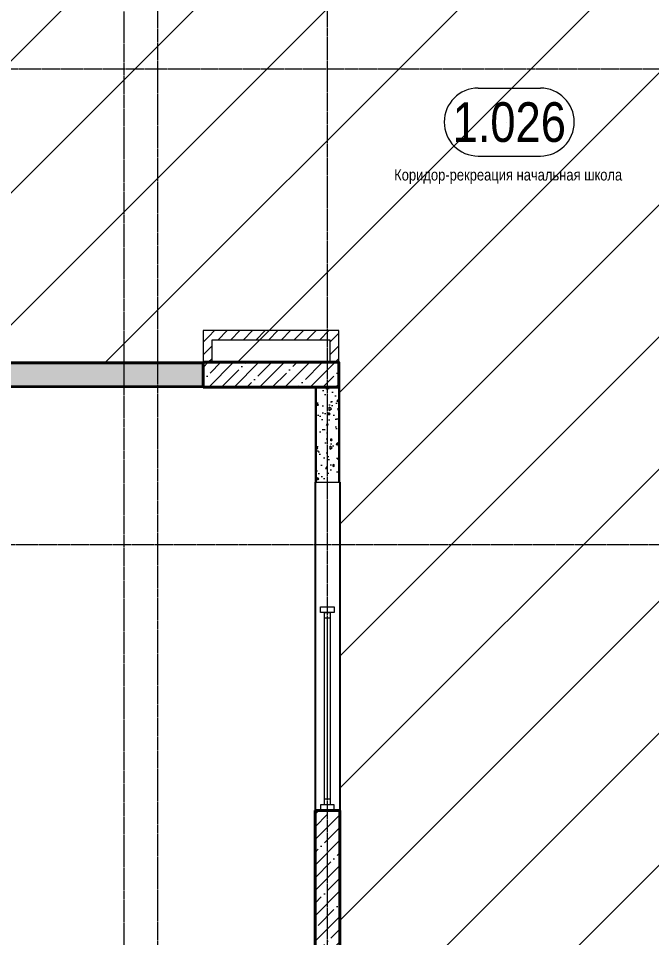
# Model space of a CAD drawing. Header units: millimetres. Extents: x -24360 to 609566, y -391049 to 148426.
# Drawn here: x 514121 to 519721, y -125277 to -117152 of the extents above; entities that cross this region are included whole.
import ezdxf
from ezdxf.enums import TextEntityAlignment as Align

# ---------------------------------------------------------------- set-up
doc = ezdxf.new("R2010")
doc.units = ezdxf.units.MM
doc.linetypes.add('CENTER2', pattern=[28.575, 19.05, -3.175, 3.175, -3.175])
doc.linetypes.add('HIDDEN2', pattern=[4.7625, 3.175, -1.5875])
doc.layers.get('Defpoints').update_dxf_attribs({"color": 140})
for name, color, linetype, lineweight in [('АР_Area', 5, 'Continuous', 5), ('АР_Колонны', 70, 'Continuous', 30), ('АР_Окна', 4, 'Continuous', 5), ('АР_Стены ЖБ', 7, 'Continuous', 30), ('АР_Стены ПЕНОблок', 52, 'Continuous', 20), ('АР_Тонкая', 254, 'Continuous', 5), ('АР_Штриховка', 8, 'Continuous', 0), ('Потолок штриховка', 200, 'Continuous', 15)]:
    doc.layers.add(name, color=color, linetype=linetype, lineweight=lineweight)
for name, color, linetype, lineweight, true_color in [('АР_Оси_РД_100', 7, 'Continuous', 0, 0x525252), ('РД_Витраж_вн', 7, 'Continuous', 25, 0x148aff), ('РД_проем_инж перемыч_фахверк', 7, 'Continuous', 18, 0xff1f1f)]:
    doc.layers.add(name, color=color, linetype=linetype, lineweight=lineweight, true_color=true_color)
doc.layers.add('РД_Проем', color=230, linetype='Continuous', lineweight=0, plot=False)
doc.styles.add('style1', font='ARIALN.TTF')

# ---------------------------------------------------------------- blocks, each defined once
blk = doc.blocks.new('MOK-МаркаПом_овал_ареал')
for p, q in [((-2.75, 3), (2.75, 3)), ((-2.75, -3), (2.75, -3))]:
    blk.add_line(p, q)
for centre, radius, start, end in [((-2.75, 0), 3, 90, 270), ((2.75, 0), 3, 270, 90), ((-3.75, 0), 3.5, 0, 0.00095)]:
    blk.add_arc(centre, radius, start, end)
at = {"color": 0, "style": 'style1'}
blk.add_attdef('АР-ПОМЕЩЕНИЕ:НОМЕР', text='', height=3.5, dxfattribs=at).set_placement((0, 0), align=Align.MIDDLE)

msp = doc.modelspace()

# ---------------------------------------------------------------- hatches: boundary and pattern name
at = {"layer": 'АР_Штриховка', "linetype": 'Continuous', "lineweight": 0, "ltscale": 0.5, "true_color": 0x000000}
h = msp.add_hatch(dxfattribs=at)
h.set_pattern_fill('ANSI31', color=18, scale=25, angle=-360, style=0)
h.set_pattern_definition([(45, (509053.93, -143101.69), (-56.1266, 56.1266), [])])
h.paths.add_polyline_path([(515833.932, -119991.687), (515753.932, -119911.687), (515753.932, -120191.687), (515833.932, -120191.687)], flags=0)
h = msp.add_hatch(dxfattribs=at)
h.set_pattern_fill('ANSI31', color=18, scale=25, style=0)
h.set_pattern_definition([(45, (509053.93, -143101.69), (-56.1266, 56.1266), [])])
h.paths.add_polyline_path([(516874.495, -119991.687), (516954.495, -119911.687), (515753.932, -119911.687), (515833.932, -119991.687)], flags=0)
h = msp.add_hatch(dxfattribs=at)
h.set_pattern_fill('ANSI31', color=18, scale=25, style=0)
h.set_pattern_definition([(45, (509053.93, -143101.69), (-56.1266, 56.1266), [])])
h.paths.add_polyline_path([(516874.495, -120191.687), (516954.495, -120191.687), (516954.495, -119911.687), (516874.495, -119991.687)], flags=0)
at = {"layer": 'АР_Штриховка', "linetype": 'Continuous', "lineweight": 0, "true_color": 0x000000}
h = msp.add_hatch(dxfattribs=at)
h.set_pattern_fill('AR-CONC', color=18, angle=45, style=0)
h.set_pattern_definition([(95, (509053.93, -143101.69), (140.09465, 117.5534), [19.05, -209.55]), (40, (509053.93, -143101.69), (-160.0185, 110.1767), [15.24, -167.6406]), (145.45144, (509065.6, -143091.89), (-19.9238, 227.7301), [16.19, -178.0902]), (91.1842, (509018.01, -143065.77), (221.4102, 161.9534), [28.575, -314.325]), (141.6356, (509036.46, -143052.27), (-7.0866, 342.8268), [24.285, -267.1356]), (36.1842, (509018, -143065.77), (-7.0866, 342.8268), [22.86, -251.4597]), (66, (509044.95, -143056.79), (179.52, 34.89515), [19.05, -209.55]), (11, (509044.95, -143056.79), (-86.54, 173.9412), [15.24, -167.64]), (116.45144, (509059.91, -143053.88), (92.98, 208.8363), [16.19, -178.09]), (82.5, (509053.93, -143101.69), (-57.60547, 61.97341), [0, -165.608, 0, -170.18, 0, -168.275]), (52.5, (509053.93, -143101.69), (-23.58973, 118.087), [0, -97.028, 0, -161.798, 0, -64.135]), (12.5, (509013.88, -143141.74), (99.92786, 91.8262), [0, -63.5, 0, -198.12, 0, -262.89]), (2.5, (508995.92, -143159.7), (86.7639, 122.7224), [0, -82.55, 0, -131.572, 0, -186.69])])
h.paths.add_polyline_path([(509173.932, -120201.687), (509173.932, -120401.687), (515753.932, -120401.687), (515753.932, -120201.687)], flags=0)
at = {"layer": 'АР_Штриховка', "linetype": 'Continuous', "lineweight": 5, "true_color": 0x000000}
h = msp.add_hatch(dxfattribs=at)
h.set_pattern_fill('ANSI35', color=18, scale=25, style=0)
h.set_pattern_definition([(45, (509053.93, -143101.69), (-112.2532, 112.2532), []), (45, (509166.19, -143101.69), (-112.2532, 112.2532), [198.4375, -39.6875, 0, -39.6875])])
h.paths.add_polyline_path([(516953.932, -120411.687), (516953.932, -120191.687), (515753.932, -120191.687), (515753.932, -120411.687)], flags=0)
at = {"layer": 'АР_Штриховка', "linetype": 'Continuous', "lineweight": 0, "true_color": 0x000000}
h = msp.add_hatch(dxfattribs=at)
h.set_pattern_fill('AR-CONC', color=18, angle=45, style=0)
h.set_pattern_definition([(95, (509053.93, -143101.69), (140.09465, 117.5534), [19.05, -209.55]), (40, (509053.93, -143101.69), (-160.0185, 110.1767), [15.24, -167.6406]), (145.45144, (509065.6, -143091.89), (-19.9238, 227.7301), [16.19, -178.0902]), (91.1842, (509018.01, -143065.77), (221.4102, 161.9534), [28.575, -314.325]), (141.6356, (509036.46, -143052.27), (-7.0866, 342.8268), [24.285, -267.1356]), (36.1842, (509018, -143065.77), (-7.0866, 342.8268), [22.86, -251.4597]), (66, (509044.95, -143056.79), (179.52, 34.89515), [19.05, -209.55]), (11, (509044.95, -143056.79), (-86.5399, 173.9412), [15.24, -167.64]), (116.45145, (509059.91, -143053.88), (92.98, 208.8363), [16.19, -178.09]), (82.5, (509053.93, -143101.69), (-57.60547, 61.97341), [0, -165.608, 0, -170.18, 0, -168.275]), (52.5, (509053.93, -143101.69), (-23.58973, 118.087), [0, -97.028, 0, -161.798, 0, -64.135]), (12.5, (509013.88, -143141.74), (99.92786, 91.8262), [0, -63.5, 0, -198.12, 0, -262.89]), (2.5, (508995.92, -143159.7), (86.7639, 122.7224), [0, -82.55, 0, -131.572, 0, -186.69])])
h.paths.add_polyline_path([(516753.932, -121251.687), (516953.932, -121251.687), (516953.932, -120411.687), (516753.932, -120411.687)], flags=0)
at = {"layer": 'АР_Штриховка', "linetype": 'Continuous', "lineweight": 5, "true_color": 0x000000}
h = msp.add_hatch(dxfattribs=at)
h.set_pattern_fill('ANSI35', color=18, scale=25, style=0)
h.set_pattern_definition([(45, (509053.93, -143101.69), (-112.2532, 112.2532), []), (45, (509166.19, -143101.69), (-112.2532, 112.2532), [198.4375, -39.6875, 0, -39.6875])])
h.paths.add_polyline_path([(516963.932, -124151.687), (516743.932, -124151.687), (516743.932, -125351.687), (516963.932, -125351.687)], flags=0)
at = {"layer": 'Потолок штриховка'}
h = msp.add_hatch(dxfattribs=at)
h.set_pattern_fill('ANSI31', color=256, scale=260)
h.paths.add_polyline_path([(516953.932, -116511.687), (516963.932, -106921.687), (517683.935, -106921.685), (517693.932, -104421.687), (520673.939, -104421.694), (520673.933, -107021.687), (521243.932, -107021.687), (521243.932, -109181.176), (520373.899, -109181.31), (520373.899, -117701.687), (529253.932, -117701.684), (529253.932, -116801.687), (535853.932, -116851.687), (535853.932, -117101.687), (536553.932, -117101.687), (536553.932, -121401.687), (535853.932, -121401.687), (535853.932, -121691.687), (521253.932, -121691.687), (521243.932, -129481.687), (516853.932, -129481.687), (516963.932, -129481.687), (516963.932, -120191.687), (509173.932, -120191.687), (509173.932, -116511.692)])

# ---------------------------------------------------------------- linework, layer by layer
at = {"layer": 'АР_Колонны', "color": 18, "linetype": 'HIDDEN2', "lineweight": 25, "true_color": 0x000000}
for p, q in [((515753.932, -120191.687), (516953.932, -120191.687)), ((515753.932, -120411.687), (515753.932, -120191.687)), ((516953.932, -120191.687), (516953.932, -120411.687)), ((516953.932, -120411.687), (515753.932, -120411.687)), ((516743.932, -124151.687), (516963.932, -124151.687)), ((516743.932, -125351.687), (516743.932, -124151.687)), ((516963.932, -124151.687), (516963.932, -125351.687))]:
    msp.add_line(p, q, dxfattribs=at)
at = {"layer": 'АР_Колонны', "color": 18, "linetype": 'Continuous', "lineweight": 30, "true_color": 0x000000}
for p, q in [((515753.932, -120191.687), (515753.932, -120411.687)), ((516953.932, -120191.687), (515753.932, -120191.687)), ((516953.932, -120411.687), (516953.932, -120191.687)), ((515753.932, -120411.687), (516953.932, -120411.687)), ((516743.932, -124151.687), (516743.932, -125351.687)), ((516963.932, -124151.687), (516743.932, -124151.687)), ((516963.932, -125351.687), (516963.932, -124151.687))]:
    msp.add_line(p, q, dxfattribs=at)
at = {"layer": 'АР_Окна', "color": 18, "linetype": 'Continuous', "lineweight": 5, "true_color": 0x000000}
for p, q in [((516743.932, -124151.687), (516743.932, -122351.687)), ((516963.932, -124151.687), (516963.932, -122351.687)), ((516878.932, -122451.687), (516828.932, -122451.687)), ((516853.932, -124051.687), (516853.932, -122451.687)), ((516878.932, -124051.687), (516828.932, -124051.687))]:
    msp.add_line(p, q, dxfattribs=at)
for points in [[(516793.932, -122401.687), (516793.932, -122351.687), (516913.932, -122351.687), (516913.932, -122401.687)], [(516878.932, -124101.687), (516828.932, -124101.687), (516828.932, -122401.687), (516878.932, -122401.687)], [(516793.932, -124101.687), (516793.932, -124151.687), (516913.932, -124151.687), (516913.932, -124101.687)]]:
    msp.add_lwpolyline(points, close=True, dxfattribs=at)
at = {"layer": 'АР_Оси_РД_100', "linetype": 'CENTER2'}
msp.add_line((503098.975, -121801.687), (538608.933, -121801.687), dxfattribs=at)
for points in [[(516853.933, -133315.052), (516853.933, -98701.687)], [(515053.933, -100201.687), (515053.933, -133354.611)], [(515353.933, -133355.882), (515353.933, -100201.687)], [(538608.933, -117601.687), (503098.975, -117601.687)]]:
    msp.add_lwpolyline(points, dxfattribs=at)
at = {"layer": 'АР_Стены ЖБ', "color": 18, "linetype": 'Continuous', "lineweight": 40, "true_color": 0x000000}
for p, q in [((516953.932, -120191.687), (515753.932, -120191.687)), ((515753.932, -120191.687), (515753.932, -120411.687)), ((516953.932, -120411.687), (516953.932, -120191.687)), ((515753.932, -120411.687), (516953.932, -120411.687)), ((516963.932, -124151.687), (516743.932, -124151.687)), ((516743.932, -124151.687), (516743.932, -125351.687)), ((516963.932, -125351.687), (516963.932, -124151.687))]:
    msp.add_line(p, q, dxfattribs=at)
at = {"layer": 'АР_Стены ПЕНОблок', "color": 18, "linetype": 'Continuous', "lineweight": 20, "true_color": 0x000000}
for p, q in [((515753.932, -119911.687), (515753.932, -120191.687)), ((516954.495, -119911.687), (515753.932, -119911.687)), ((516954.495, -120191.687), (516954.495, -119911.687)), ((515833.932, -120191.687), (515833.932, -119991.687)), ((515833.932, -119991.687), (516874.495, -119991.687)), ((516874.495, -119991.687), (516874.495, -120191.687)), ((515753.932, -120201.687), (509173.932, -120201.687)), ((515753.932, -120191.687), (515833.932, -120191.687)), ((515753.932, -120401.687), (515753.932, -120201.687)), ((516874.495, -120191.687), (516954.495, -120191.687)), ((509173.932, -120401.687), (515753.932, -120401.687)), ((516953.932, -120411.687), (516753.932, -120411.687)), ((516753.932, -120411.687), (516753.932, -121251.687)), ((516953.932, -121251.687), (516953.932, -120411.687)), ((516753.932, -121251.687), (516953.932, -121251.687))]:
    msp.add_line(p, q, dxfattribs=at)
at = {"layer": 'АР_Тонкая', "color": 18, "linetype": 'Continuous', "lineweight": 0, "true_color": 0x000000}
for p, q in [((515753.932, -120191.687), (509173.932, -120191.687)), ((509173.932, -120201.687), (515753.932, -120201.687)), ((515753.932, -120201.687), (515753.932, -120191.687)), ((515753.932, -120401.687), (509173.932, -120401.687)), ((509173.932, -120411.687), (515753.932, -120411.687)), ((515753.932, -120411.687), (515753.932, -120401.687)), ((516753.932, -120411.687), (516743.932, -120411.687)), ((516743.932, -120411.687), (516743.932, -121251.687)), ((516753.932, -121251.687), (516753.932, -120411.687)), ((516963.932, -120411.687), (516953.932, -120411.687)), ((516953.932, -120411.687), (516953.932, -121251.687)), ((516963.932, -121251.687), (516963.932, -120411.687)), ((516743.932, -121251.687), (516753.932, -121251.687)), ((516953.932, -121251.687), (516963.932, -121251.687))]:
    msp.add_line(p, q, dxfattribs=at)
at = {"layer": 'Потолок штриховка'}
msp.add_lwpolyline([(521243.932, -129481.687), (516853.932, -129481.687), (516963.932, -129481.687), (516963.932, -120191.687), (509173.932, -120191.687), (509173.932, -116511.692), (516953.932, -116511.687), (516963.932, -106921.687), (517683.935, -106921.685), (517693.932, -104421.687), (520673.939, -104421.694)], dxfattribs=at)
at = {"layer": 'РД_Витраж_вн', "color": 18, "linetype": 'Continuous', "lineweight": 25, "true_color": 0x000000}
for p, q in [((516743.932, -121251.687), (516743.932, -124151.687)), ((516963.932, -121251.687), (516963.932, -124151.687))]:
    msp.add_line(p, q, dxfattribs=at)
at = {"layer": 'РД_Проем', "color": 18, "linetype": 'Continuous', "lineweight": 0, "true_color": 0x000000}
for p, q in [((516743.932, -121251.687), (516743.932, -124151.687)), ((516963.932, -121251.687), (516963.932, -124151.687))]:
    msp.add_line(p, q, dxfattribs=at)
at = {"layer": 'РД_проем_инж перемыч_фахверк', "color": 18, "linetype": 'Continuous', "lineweight": 18, "true_color": 0x000000}
for p, q in [((516743.932, -121251.687), (516743.932, -124151.687)), ((516963.932, -121251.687), (516963.932, -124151.687))]:
    msp.add_line(p, q, dxfattribs=at)

# ---------------------------------------------------------------- block references
at = {"layer": 'АР_Area', "color": 18, "linetype": 'Continuous', "lineweight": 5, "true_color": 0x000000}
ref = msp.add_blockref('MOK-МаркаПом_овал_ареал', (518461.629, -118068.248), dxfattribs=dict(at, xscale=100, yscale=100, zscale=100))
ref.add_attrib('АР-ПОМЕЩЕНИЕ:НОМЕР', '1.026', dxfattribs={"layer": '0', "color": 0, "height": 350, "style": 'style1'}).set_placement((518461.629, -118068.248), align=Align.MIDDLE)
ref.add_attrib('АР-ПОМЕЩЕНИЕ:НАИМЕНОВАНИЕ', 'Коридор-рекреация начальная школа', dxfattribs={"layer": 'Defpoints', "color": 2, "height": 100, "style": 'style1'}).set_placement((518452.214, -118549.641), align=Align.MIDDLE)

doc.saveas('drawing.dxf')
